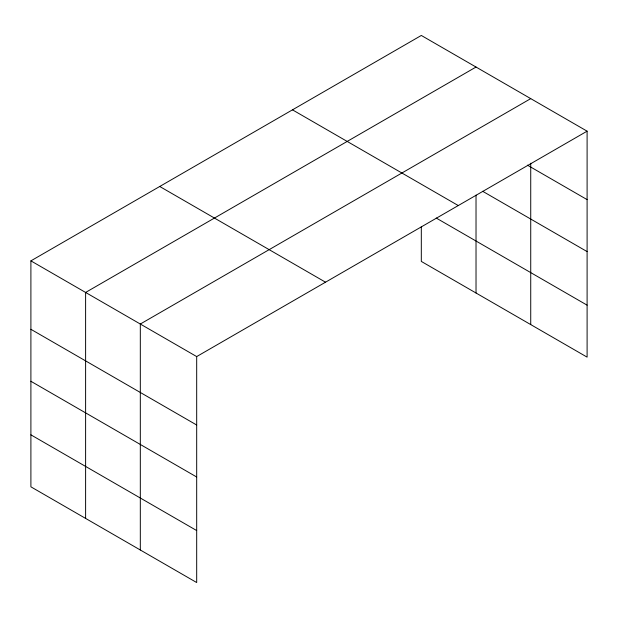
<?xml version="1.0" encoding="UTF-8"?>
<svg xmlns="http://www.w3.org/2000/svg" width="618" height="618" viewBox="0 0 618 618"><rect width="100%" height="100%" fill="white"/><g stroke="black" fill="none" stroke-linecap="round" stroke-linejoin="round"><path stroke-width="0.93" d="M587.1 131.171L421.314 35.458L30.9 260.866L30.9 486.829L196.686 582.542L196.686 356.578L587.1 131.171L587.1 357.134L421.314 261.422L421.314 226.767M476.022 67.045L85.608 292.445L85.608 518.409M530.731 98.633L140.317 324.033L140.317 549.997M527.417 165.153L587.1 199.614M482.658 191.294L587.1 251.596M292.476 109.842L458.262 205.555M436.238 218.054L587.1 305.153M159.738 186.481L325.524 282.194M30.9 260.866L196.686 356.578M30.9 329.301L196.686 425.014M30.9 381.283L196.686 477.003M30.9 434.84L196.686 530.561M530.731 163.214L530.731 324.597M476.022 195.118L476.022 293.009"/></g></svg>
